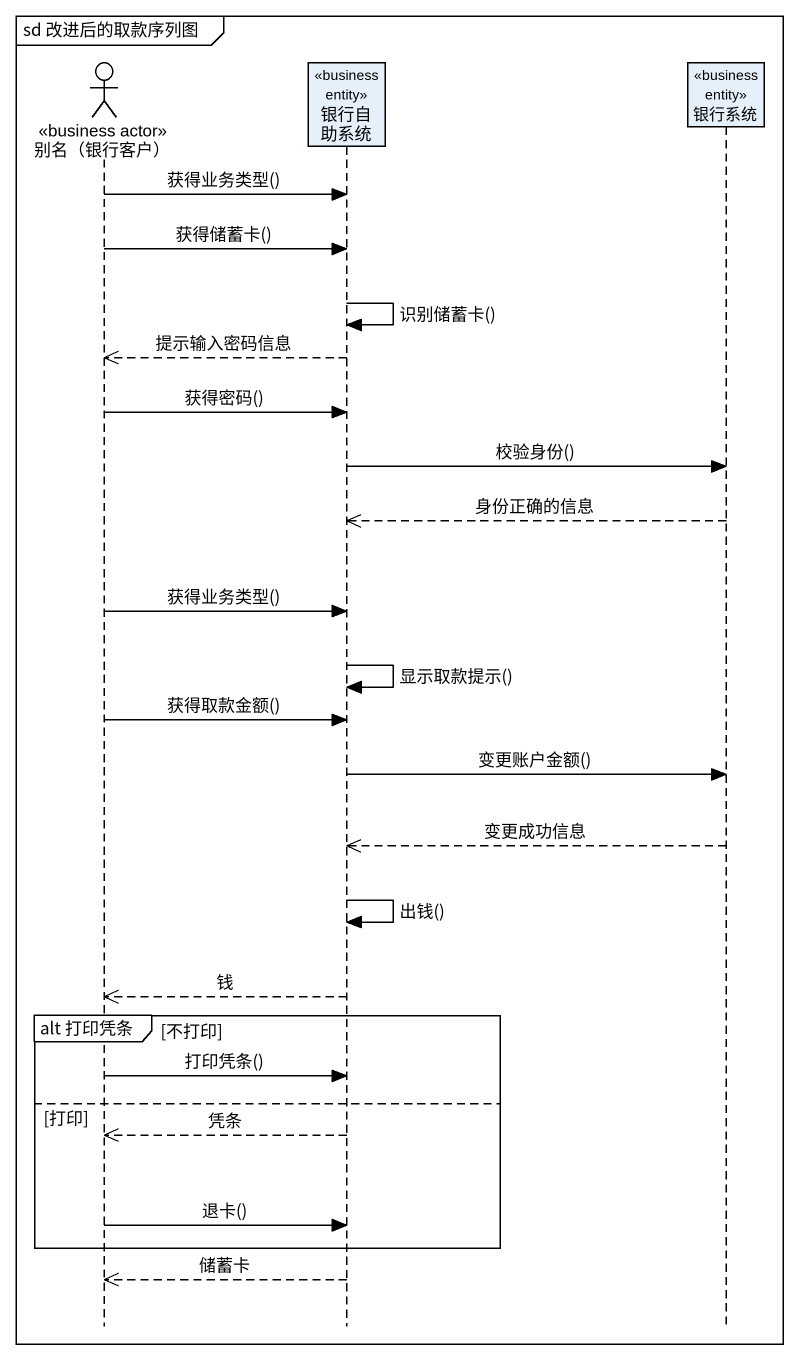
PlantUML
@startuml
mainframe sd 改进后的取款序列图
hide footbox
actor "别名（银行客户）" as 别名_银行客户 <<business actor>>
participant 银行自助系统 <<business entity>>
participant 银行系统 <<business entity>>

别名_银行客户 -> 银行自助系统 : 获得业务类型()
别名_银行客户 -> 银行自助系统 : 获得储蓄卡()
银行自助系统 -> 银行自助系统 : 识别储蓄卡()
银行自助系统 -->> 别名_银行客户 : 提示输入密码信息
别名_银行客户 -> 银行自助系统 : 获得密码()
银行自助系统 -> 银行系统 : 校验身份()
银行系统 -->> 银行自助系统 : 身份正确的信息
别名_银行客户 -> 银行自助系统 : 获得业务类型()
银行自助系统 -> 银行自助系统 : 显示取款提示()
别名_银行客户 -> 银行自助系统 : 获得取款金额()
银行自助系统 -> 银行系统 : 变更账户金额()
银行系统 -->> 银行自助系统 : 变更成功信息
银行自助系统 -> 银行自助系统 : 出钱()
银行自助系统 -->> 别名_银行客户 : 钱
group alt 打印凭条 [不打印]
  别名_银行客户 -> 银行自助系统 : 打印凭条()
else 打印
  银行自助系统 -->> 别名_银行客户 : 凭条
  别名_银行客户 -> 银行自助系统 : 退卡()
end
银行自助系统 -->> 别名_银行客户 : 储蓄卡
@enduml
